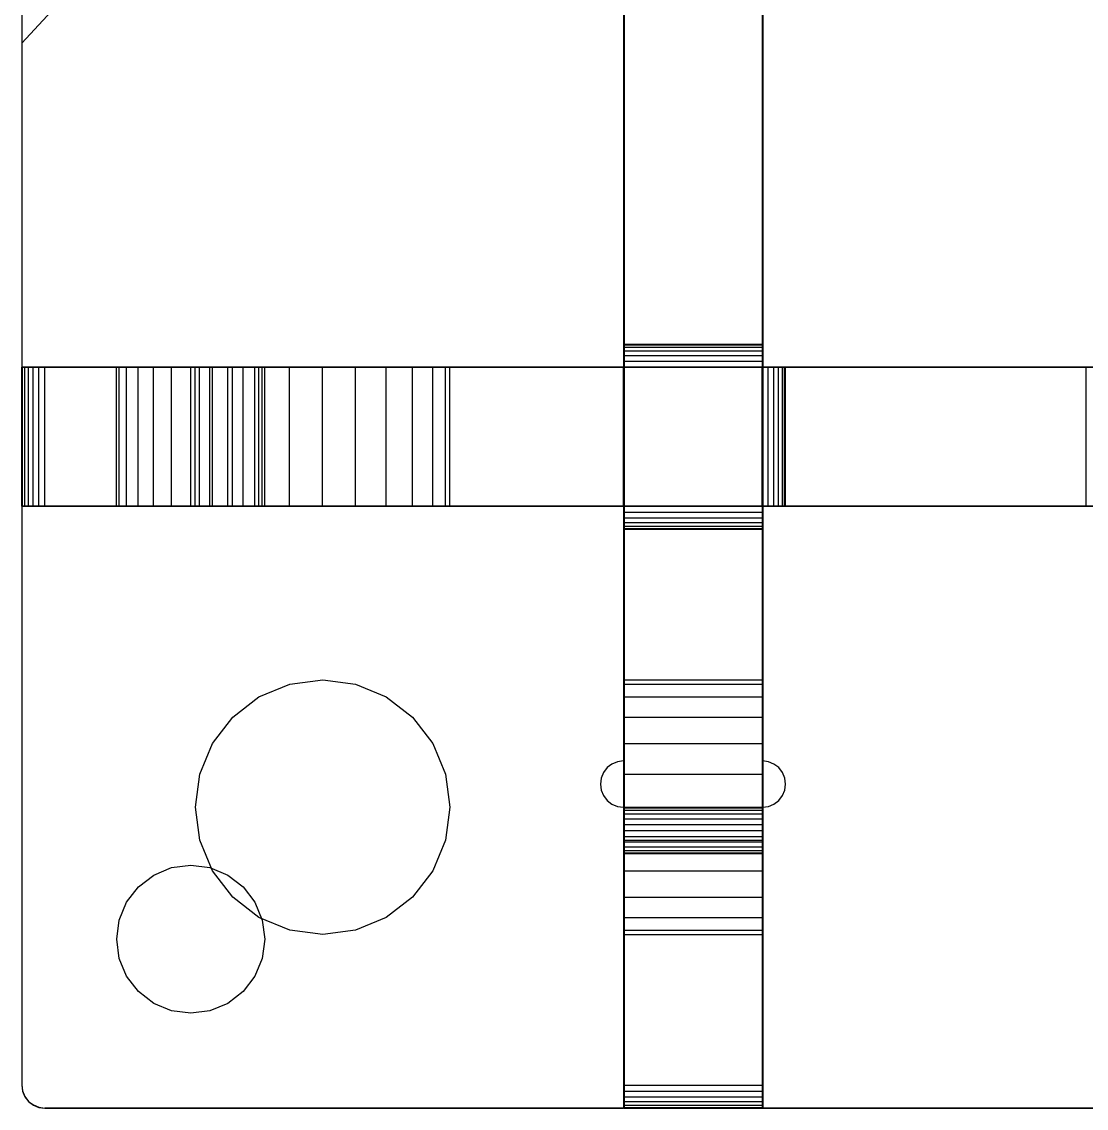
# Model space of a CAD drawing. Header units: metres. Extents: x 0 to 29.2, y 0 to 29.2.
# Drawn here: x 0 to 14.6, y 0 to 14.9 of the extents above; entities that cross this region are included whole.
import ezdxf

# ---------------------------------------------------------------- set-up
doc = ezdxf.new("R2010")
doc.units = ezdxf.units.M

msp = doc.modelspace()

# ---------------------------------------------------------------- linework, layer by layer
at = {"layer": 'Flat node sheet#1'}
for p, q in [((8.255, 29.21, 20.955), (8.255, 4.763, 20.955)), ((8.255, 29.21, 19.05), (8.255, 4.763, 19.05)), ((10.16, 29.21, 20.955), (10.16, 4.763, 20.955)), ((10.16, 29.21, 19.05), (10.16, 4.763, 19.05)), ((8.262, 28.893, -0.001), (8.262, 0.318, 0.001)), ((10.167, 28.893, -0.001), (10.167, 0.318, 0.001)), ((8.255, 24.448, 10.16), (8.255, 0, 10.16)), ((8.255, 24.448, 8.255), (8.255, 0, 8.255)), ((10.16, 0, 10.16), (10.16, 24.448, 10.16)), ((10.16, 0, 8.255), (10.16, 24.448, 8.255)), ((0, 14.605, 10.16), (4.128, 19.05, 10.16)), ((0, 14.605, 8.255), (4.128, 19.05, 8.255)), ((0, 19.05, 20.955), (0, 0.32, 20.955)), ((0, 19.05, 19.05), (0, 0.32, 19.05)), ((8.262, 19.05, 29.209), (8.262, 10.16, 29.209)), ((10.167, 19.05, 29.209), (10.167, 10.16, 29.209)), ((0, 14.605, 10.16), (0, 0.318, 10.16)), ((0, 14.605, 8.255), (0, 0.318, 8.255)), ((0, 14.605, 10.16), (0, 14.605, 8.255)), ((8.262, 10.467, 4.362), (8.262, 10.478, 4.444)), ((8.262, 10.478, 4.444), (8.262, 10.467, 4.526)), ((8.262, 10.478, 4.444), (10.167, 10.478, 4.444)), ((8.262, 10.435, 4.285), (8.262, 10.467, 4.362)), ((8.262, 10.467, 4.526), (8.262, 10.435, 4.603)), ((8.262, 10.467, 4.526), (10.167, 10.467, 4.526)), ((8.262, 10.467, 4.362), (10.167, 10.467, 4.362)), ((8.262, 10.435, 4.603), (8.262, 10.385, 4.668)), ((8.262, 10.385, 4.219), (8.262, 10.435, 4.285)), ((8.262, 10.435, 4.603), (10.167, 10.435, 4.603)), ((8.262, 10.435, 4.285), (10.167, 10.435, 4.285)), ((10.167, 10.478, 4.444), (10.167, 10.467, 4.526)), ((10.167, 10.467, 4.362), (10.167, 10.478, 4.444)), ((10.167, 10.467, 4.526), (10.167, 10.435, 4.603)), ((10.167, 10.435, 4.285), (10.167, 10.467, 4.362)), ((10.167, 10.435, 4.603), (10.167, 10.385, 4.668)), ((10.167, 10.385, 4.219), (10.167, 10.435, 4.285)), ((8.262, 10.319, 4.169), (8.262, 10.385, 4.219)), ((8.262, 10.385, 4.668), (8.262, 10.319, 4.719)), ((8.262, 10.385, 4.668), (10.167, 10.385, 4.668)), ((8.262, 10.385, 4.219), (10.167, 10.385, 4.219)), ((8.262, 10.319, 4.719), (8.262, 10.242, 4.75)), ((8.262, 10.242, 4.137), (8.262, 10.319, 4.169)), ((8.262, 10.319, 4.719), (10.167, 10.319, 4.719)), ((8.262, 10.319, 4.169), (10.167, 10.319, 4.169)), ((10.167, 10.385, 4.668), (10.167, 10.319, 4.719)), ((10.167, 10.319, 4.169), (10.167, 10.385, 4.219)), ((10.167, 10.319, 4.719), (10.167, 10.242, 4.75)), ((10.167, 10.242, 4.137), (10.167, 10.319, 4.169)), ((0.01, 10.16, 28.973), (-0.001, 10.16, 28.891)), ((-0.001, 10.16, 28.891), (-0.001, 10.16, 20.954)), ((24.446, 10.16, 20.954), (-0.001, 10.16, 20.954)), ((-0.001, 10.16, 19.049), (24.446, 10.16, 19.049)), ((-0.001, 10.16, 19.049), (-0.001, 10.16, 10.159)), ((-0.001, 10.16, 10.159), (24.446, 10.16, 10.159)), ((-0.001, 10.16, 8.254), (24.446, 10.16, 8.254)), ((-0.001, 10.16, 8.254), (0, 10.16, 0.316)), ((-0.001, 8.255, 28.891), (-0.001, 10.16, 28.891)), ((-0.001, 8.255, 20.954), (-0.001, 10.16, 20.954)), ((-0.001, 8.255, 19.049), (-0.001, 10.16, 19.049)), ((-0.001, 8.255, 10.159), (-0.001, 10.16, 10.159)), ((-0.001, 8.255, 8.254), (-0.001, 10.16, 8.254)), ((0, 10.16, 0.316), (0.011, 10.16, 0.234)), ((0, 8.255, 0.316), (0, 10.16, 0.316)), ((0.041, 10.16, 29.05), (0.01, 10.16, 28.973)), ((0.01, 8.255, 28.973), (0.01, 10.16, 28.973)), ((0.011, 10.16, 0.234), (0.042, 10.16, 0.158)), ((0.011, 8.255, 0.234), (0.011, 10.16, 0.234)), ((0.092, 10.16, 29.116), (0.041, 10.16, 29.05)), ((0.041, 8.255, 29.05), (0.041, 10.16, 29.05)), ((0.042, 10.16, 0.158), (0.093, 10.16, 0.092)), ((0.042, 8.255, 0.158), (0.042, 10.16, 0.158)), ((0.158, 10.16, 29.166), (0.092, 10.16, 29.116)), ((0.092, 8.255, 29.116), (0.092, 10.16, 29.116)), ((0.093, 10.16, 0.092), (0.158, 10.16, 0.041)), ((0.093, 8.255, 0.092), (0.093, 10.16, 0.092)), ((0.234, 10.16, 29.198), (0.158, 10.16, 29.166)), ((0.158, 10.16, 0.041), (0.235, 10.16, 0.01)), ((0.158, 8.255, 29.166), (0.158, 10.16, 29.166)), ((0.158, 8.255, 0.041), (0.158, 10.16, 0.041)), ((0.316, 10.16, 29.209), (0.234, 10.16, 29.198)), ((0.234, 8.255, 29.198), (0.234, 10.16, 29.198)), ((0.235, 10.16, 0.01), (0.317, 10.16, -0.001)), ((0.235, 8.255, 0.01), (0.235, 10.16, 0.01)), ((14.604, 10.16, 29.209), (0.316, 10.16, 29.209)), ((0.316, 8.255, 29.209), (0.316, 10.16, 29.209)), ((0.317, 10.16, -0.001), (4.126, 10.16, -0.001)), ((0.317, 8.255, -0.001), (0.317, 10.16, -0.001)), ((1.335, 10.16, 26.628), (1.301, 10.16, 26.891)), ((1.301, 10.16, 26.891), (1.335, 10.16, 27.154)), ((1.301, 8.255, 26.891), (1.301, 10.16, 26.891)), ((1.437, 10.16, 26.383), (1.335, 10.16, 26.628)), ((1.335, 10.16, 27.154), (1.437, 10.16, 27.399)), ((1.335, 8.255, 26.628), (1.335, 10.16, 26.628)), ((1.335, 8.255, 27.154), (1.335, 10.16, 27.154)), ((1.598, 10.16, 26.173), (1.437, 10.16, 26.383)), ((1.437, 10.16, 27.399), (1.598, 10.16, 27.609)), ((1.437, 8.255, 26.383), (1.437, 10.16, 26.383)), ((1.437, 8.255, 27.399), (1.437, 10.16, 27.399)), ((1.809, 10.16, 26.011), (1.598, 10.16, 26.173)), ((1.598, 10.16, 27.609), (1.809, 10.16, 27.771)), ((1.598, 8.255, 26.173), (1.598, 10.16, 26.173)), ((1.598, 8.255, 27.609), (1.598, 10.16, 27.609)), ((2.054, 10.16, 25.91), (1.809, 10.16, 26.011)), ((1.809, 10.16, 27.771), (2.054, 10.16, 27.872)), ((1.809, 8.255, 26.011), (1.809, 10.16, 26.011)), ((1.809, 8.255, 27.771), (1.809, 10.16, 27.771)), ((2.317, 10.16, 25.875), (2.054, 10.16, 25.91)), ((2.054, 10.16, 27.872), (2.317, 10.16, 27.907)), ((2.054, 8.255, 25.91), (2.054, 10.16, 25.91)), ((2.054, 8.255, 27.872), (2.054, 10.16, 27.872)), ((2.58, 10.16, 25.91), (2.317, 10.16, 25.875)), ((2.317, 10.16, 27.907), (2.58, 10.16, 27.872)), ((2.317, 8.255, 25.875), (2.317, 10.16, 25.875)), ((2.317, 8.255, 27.907), (2.317, 10.16, 27.907)), ((2.44, 10.16, 3.674), (2.38, 10.16, 4.126)), ((2.38, 10.16, 4.126), (2.44, 10.16, 4.578)), ((2.38, 8.255, 4.126), (2.38, 10.16, 4.126)), ((2.614, 10.16, 3.253), (2.44, 10.16, 3.674)), ((2.44, 10.16, 4.578), (2.614, 10.16, 4.999)), ((2.44, 8.255, 3.674), (2.44, 10.16, 3.674)), ((2.44, 8.255, 4.578), (2.44, 10.16, 4.578)), ((2.825, 10.16, 26.011), (2.58, 10.16, 25.91)), ((2.58, 10.16, 27.872), (2.825, 10.16, 27.771)), ((2.58, 8.255, 25.91), (2.58, 10.16, 25.91)), ((2.58, 8.255, 27.872), (2.58, 10.16, 27.872)), ((2.892, 10.16, 2.892), (2.614, 10.16, 3.253)), ((2.614, 10.16, 4.999), (2.892, 10.16, 5.361)), ((2.614, 8.255, 3.253), (2.614, 10.16, 3.253)), ((2.614, 8.255, 4.999), (2.614, 10.16, 4.999)), ((3.035, 10.16, 26.173), (2.825, 10.16, 26.011)), ((2.825, 10.16, 27.771), (3.035, 10.16, 27.609)), ((2.825, 8.255, 26.011), (2.825, 10.16, 26.011)), ((2.825, 8.255, 27.771), (2.825, 10.16, 27.771)), ((3.253, 10.16, 2.614), (2.892, 10.16, 2.892)), ((2.892, 10.16, 5.361), (3.253, 10.16, 5.639)), ((2.892, 8.255, 2.892), (2.892, 10.16, 2.892)), ((2.892, 8.255, 5.361), (2.892, 10.16, 5.361)), ((3.196, 10.16, 26.383), (3.035, 10.16, 26.173)), ((3.035, 10.16, 27.609), (3.196, 10.16, 27.399)), ((3.035, 8.255, 26.173), (3.035, 10.16, 26.173)), ((3.035, 8.255, 27.609), (3.035, 10.16, 27.609)), ((3.298, 10.16, 26.628), (3.196, 10.16, 26.383)), ((3.196, 10.16, 27.399), (3.298, 10.16, 27.154)), ((3.196, 8.255, 26.383), (3.196, 10.16, 26.383)), ((3.196, 8.255, 27.399), (3.196, 10.16, 27.399)), ((3.674, 10.16, 2.44), (3.253, 10.16, 2.614)), ((3.253, 10.16, 5.639), (3.674, 10.16, 5.813)), ((3.253, 8.255, 2.614), (3.253, 10.16, 2.614)), ((3.253, 8.255, 5.639), (3.253, 10.16, 5.639)), ((3.298, 10.16, 27.154), (3.333, 10.16, 26.891)), ((3.333, 10.16, 26.891), (3.298, 10.16, 26.628)), ((3.298, 8.255, 27.154), (3.298, 10.16, 27.154)), ((3.298, 8.255, 26.628), (3.298, 10.16, 26.628)), ((3.333, 8.255, 26.891), (3.333, 10.16, 26.891)), ((4.126, 10.16, 2.38), (3.674, 10.16, 2.44)), ((3.674, 10.16, 5.813), (4.126, 10.16, 5.873)), ((3.674, 8.255, 2.44), (3.674, 10.16, 2.44)), ((3.674, 8.255, 5.813), (3.674, 10.16, 5.813)), ((8.254, 10.16, 4.126), (4.126, 10.16, -0.001)), ((4.578, 10.16, 2.44), (4.126, 10.16, 2.38)), ((4.126, 10.16, 5.873), (4.578, 10.16, 5.813)), ((4.126, 8.255, -0.001), (4.126, 10.16, -0.001)), ((4.126, 8.255, 2.38), (4.126, 10.16, 2.38)), ((4.126, 8.255, 5.873), (4.126, 10.16, 5.873)), ((4.578, 10.16, 5.813), (4.999, 10.16, 5.639)), ((4.999, 10.16, 2.614), (4.578, 10.16, 2.44)), ((4.578, 8.255, 2.44), (4.578, 10.16, 2.44)), ((4.578, 8.255, 5.813), (4.578, 10.16, 5.813)), ((4.999, 10.16, 5.639), (5.361, 10.16, 5.361)), ((5.361, 10.16, 2.892), (4.999, 10.16, 2.614)), ((4.999, 8.255, 5.639), (4.999, 10.16, 5.639)), ((4.999, 8.255, 2.614), (4.999, 10.16, 2.614)), ((5.361, 10.16, 5.361), (5.639, 10.16, 4.999)), ((5.639, 10.16, 3.253), (5.361, 10.16, 2.892)), ((5.361, 8.255, 5.361), (5.361, 10.16, 5.361)), ((5.361, 8.255, 2.892), (5.361, 10.16, 2.892)), ((5.639, 10.16, 4.999), (5.813, 10.16, 4.578)), ((5.813, 10.16, 3.674), (5.639, 10.16, 3.253)), ((5.639, 8.255, 4.999), (5.639, 10.16, 4.999)), ((5.639, 8.255, 3.253), (5.639, 10.16, 3.253)), ((5.813, 10.16, 4.578), (5.873, 10.16, 4.126)), ((5.873, 10.16, 4.126), (5.813, 10.16, 3.674)), ((5.813, 8.255, 4.578), (5.813, 10.16, 4.578)), ((5.813, 8.255, 3.674), (5.813, 10.16, 3.674)), ((5.873, 8.255, 4.126), (5.873, 10.16, 4.126)), ((10.159, 10.16, 4.126), (8.254, 10.16, 4.126)), ((8.254, 8.255, 4.126), (8.254, 10.16, 4.126)), ((8.262, 10.16, 4.126), (8.262, 10.242, 4.137)), ((8.262, 10.242, 4.75), (8.262, 10.16, 4.761)), ((8.262, 10.242, 4.75), (10.167, 10.242, 4.75)), ((8.262, 10.242, 4.137), (10.167, 10.242, 4.137)), ((8.262, 8.255, 4.126), (8.262, 10.16, 4.126)), ((8.262, 10.16, 29.209), (8.262, 10.16, 4.761)), ((8.262, 10.16, 29.209), (10.167, 10.16, 29.209)), ((8.262, 10.16, 4.761), (10.167, 10.16, 4.761)), ((8.262, 10.16, 4.126), (10.167, 10.16, 4.126)), ((10.241, 10.16, 4.115), (10.159, 10.16, 4.126)), ((10.159, 10.16, 3.491), (10.241, 10.16, 3.502)), ((10.159, 10.16, -0.001), (10.159, 10.16, 3.491)), ((10.159, 10.16, -0.001), (28.889, 10.16, -0.001)), ((10.159, 8.255, 4.126), (10.159, 10.16, 4.126)), ((10.159, 8.255, 3.491), (10.159, 10.16, 3.491)), ((10.159, 8.255, -0.001), (10.159, 10.16, -0.001)), ((10.167, 10.242, 4.75), (10.167, 10.16, 4.761)), ((10.167, 10.16, 4.126), (10.167, 10.242, 4.137)), ((10.167, 10.16, 29.209), (10.167, 10.16, 4.761)), ((10.167, 8.255, 4.126), (10.167, 10.16, 4.126)), ((10.318, 10.16, 4.084), (10.241, 10.16, 4.115)), ((10.241, 10.16, 3.502), (10.318, 10.16, 3.534)), ((10.241, 8.255, 4.115), (10.241, 10.16, 4.115)), ((10.241, 8.255, 3.502), (10.241, 10.16, 3.502)), ((10.383, 10.16, 4.033), (10.318, 10.16, 4.084)), ((10.318, 10.16, 3.534), (10.383, 10.16, 3.584)), ((10.318, 8.255, 4.084), (10.318, 10.16, 4.084)), ((10.318, 8.255, 3.534), (10.318, 10.16, 3.534)), ((10.434, 10.16, 3.968), (10.383, 10.16, 4.033)), ((10.383, 10.16, 3.584), (10.434, 10.16, 3.65)), ((10.383, 8.255, 4.033), (10.383, 10.16, 4.033)), ((10.383, 8.255, 3.584), (10.383, 10.16, 3.584)), ((10.465, 10.16, 3.891), (10.434, 10.16, 3.968)), ((10.434, 10.16, 3.65), (10.465, 10.16, 3.727)), ((10.434, 8.255, 3.968), (10.434, 10.16, 3.968)), ((10.434, 8.255, 3.65), (10.434, 10.16, 3.65)), ((10.476, 10.16, 3.809), (10.465, 10.16, 3.891)), ((10.465, 10.16, 3.727), (10.476, 10.16, 3.809)), ((10.465, 8.255, 3.891), (10.465, 10.16, 3.891)), ((10.465, 8.255, 3.727), (10.465, 10.16, 3.727)), ((10.476, 8.255, 3.809), (10.476, 10.16, 3.809)), ((14.604, 10.16, 29.209), (19.049, 10.16, 25.081)), ((14.604, 8.255, 29.209), (14.604, 10.16, 29.209)), ((24.446, 8.255, 20.954), (-0.001, 8.255, 20.954)), ((-0.001, 8.255, 8.254), (24.446, 8.255, 8.254)), ((-0.001, 8.255, 19.049), (24.446, 8.255, 19.049)), ((-0.001, 8.255, 10.159), (24.446, 8.255, 10.159)), ((-0.001, 8.255, 19.049), (-0.001, 8.255, 10.159)), ((-0.001, 8.255, 8.254), (0, 8.255, 0.316)), ((0.01, 8.255, 28.973), (-0.001, 8.255, 28.891)), ((-0.001, 8.255, 28.891), (-0.001, 8.255, 20.954)), ((0, 8.255, 0.316), (0.011, 8.255, 0.234)), ((0.041, 8.255, 29.05), (0.01, 8.255, 28.973)), ((0.011, 8.255, 0.234), (0.042, 8.255, 0.158)), ((0.092, 8.255, 29.116), (0.041, 8.255, 29.05)), ((0.042, 8.255, 0.158), (0.093, 8.255, 0.092)), ((0.158, 8.255, 29.166), (0.092, 8.255, 29.116)), ((0.093, 8.255, 0.092), (0.158, 8.255, 0.041)), ((0.234, 8.255, 29.198), (0.158, 8.255, 29.166)), ((0.158, 8.255, 0.041), (0.235, 8.255, 0.01)), ((0.316, 8.255, 29.209), (0.234, 8.255, 29.198)), ((0.235, 8.255, 0.01), (0.317, 8.255, -0.001)), ((14.604, 8.255, 29.209), (0.316, 8.255, 29.209)), ((0.317, 8.255, -0.001), (4.126, 8.255, -0.001)), ((1.335, 8.255, 26.628), (1.301, 8.255, 26.891)), ((1.301, 8.255, 26.891), (1.335, 8.255, 27.154)), ((1.437, 8.255, 26.383), (1.335, 8.255, 26.628)), ((1.335, 8.255, 27.154), (1.437, 8.255, 27.399)), ((1.598, 8.255, 26.173), (1.437, 8.255, 26.383)), ((1.437, 8.255, 27.399), (1.598, 8.255, 27.609)), ((1.809, 8.255, 26.011), (1.598, 8.255, 26.173)), ((1.598, 8.255, 27.609), (1.809, 8.255, 27.771)), ((2.054, 8.255, 25.91), (1.809, 8.255, 26.011)), ((1.809, 8.255, 27.771), (2.054, 8.255, 27.872)), ((2.317, 8.255, 25.875), (2.054, 8.255, 25.91)), ((2.054, 8.255, 27.872), (2.317, 8.255, 27.907)), ((2.58, 8.255, 25.91), (2.317, 8.255, 25.875)), ((2.317, 8.255, 27.907), (2.58, 8.255, 27.872)), ((2.38, 8.255, 4.126), (2.44, 8.255, 4.578)), ((2.44, 8.255, 3.674), (2.38, 8.255, 4.126)), ((2.44, 8.255, 4.578), (2.614, 8.255, 4.999)), ((2.614, 8.255, 3.253), (2.44, 8.255, 3.674)), ((2.825, 8.255, 26.011), (2.58, 8.255, 25.91)), ((2.58, 8.255, 27.872), (2.825, 8.255, 27.771)), ((2.614, 8.255, 4.999), (2.892, 8.255, 5.361)), ((2.892, 8.255, 2.892), (2.614, 8.255, 3.253)), ((3.035, 8.255, 26.173), (2.825, 8.255, 26.011)), ((2.825, 8.255, 27.771), (3.035, 8.255, 27.609)), ((2.892, 8.255, 5.361), (3.253, 8.255, 5.639)), ((3.253, 8.255, 2.614), (2.892, 8.255, 2.892)), ((3.196, 8.255, 26.383), (3.035, 8.255, 26.173)), ((3.035, 8.255, 27.609), (3.196, 8.255, 27.399)), ((3.298, 8.255, 26.628), (3.196, 8.255, 26.383)), ((3.196, 8.255, 27.399), (3.298, 8.255, 27.154)), ((3.253, 8.255, 5.639), (3.674, 8.255, 5.813)), ((3.674, 8.255, 2.44), (3.253, 8.255, 2.614)), ((3.298, 8.255, 27.154), (3.333, 8.255, 26.891)), ((3.333, 8.255, 26.891), (3.298, 8.255, 26.628)), ((3.674, 8.255, 5.813), (4.126, 8.255, 5.873)), ((4.126, 8.255, 2.38), (3.674, 8.255, 2.44)), ((4.126, 8.255, 5.873), (4.578, 8.255, 5.813)), ((4.578, 8.255, 2.44), (4.126, 8.255, 2.38)), ((8.254, 8.255, 4.126), (4.126, 8.255, -0.001)), ((4.999, 8.255, 2.614), (4.578, 8.255, 2.44)), ((4.578, 8.255, 5.813), (4.999, 8.255, 5.639)), ((4.999, 8.255, 5.639), (5.361, 8.255, 5.361)), ((5.361, 8.255, 2.892), (4.999, 8.255, 2.614)), ((5.639, 8.255, 3.253), (5.361, 8.255, 2.892)), ((5.361, 8.255, 5.361), (5.639, 8.255, 4.999)), ((5.813, 8.255, 3.674), (5.639, 8.255, 3.253)), ((5.639, 8.255, 4.999), (5.813, 8.255, 4.578)), ((5.873, 8.255, 4.126), (5.813, 8.255, 3.674)), ((5.813, 8.255, 4.578), (5.873, 8.255, 4.126)), ((10.159, 8.255, 4.126), (8.254, 8.255, 4.126)), ((8.262, 8.255, 4.761), (8.262, 8.173, 4.75)), ((8.262, 8.173, 4.137), (8.262, 8.255, 4.126)), ((8.262, 8.255, 29.209), (8.262, 8.255, 4.761)), ((8.262, 8.255, 29.209), (8.262, 0.318, 29.208)), ((8.262, 8.255, 4.126), (10.167, 8.255, 4.126)), ((8.262, 8.255, 4.761), (10.167, 8.255, 4.761)), ((8.262, 8.255, 29.209), (10.167, 8.255, 29.209)), ((10.159, 8.255, 3.491), (10.241, 8.255, 3.502)), ((10.241, 8.255, 4.115), (10.159, 8.255, 4.126)), ((10.159, 8.255, -0.001), (10.159, 8.255, 3.491)), ((10.159, 8.255, -0.001), (28.889, 8.255, -0.001)), ((10.167, 8.173, 4.137), (10.167, 8.255, 4.126)), ((10.167, 8.255, 4.761), (10.167, 8.173, 4.75)), ((10.167, 8.255, 29.209), (10.167, 8.255, 4.761)), ((10.167, 8.255, 29.209), (10.167, 0.318, 29.208)), ((10.241, 8.255, 3.502), (10.318, 8.255, 3.534)), ((10.318, 8.255, 4.084), (10.241, 8.255, 4.115)), ((10.318, 8.255, 3.534), (10.383, 8.255, 3.584)), ((10.383, 8.255, 4.033), (10.318, 8.255, 4.084)), ((10.434, 8.255, 3.968), (10.383, 8.255, 4.033)), ((10.383, 8.255, 3.584), (10.434, 8.255, 3.65)), ((10.434, 8.255, 3.65), (10.465, 8.255, 3.727)), ((10.465, 8.255, 3.891), (10.434, 8.255, 3.968)), ((10.465, 8.255, 3.727), (10.476, 8.255, 3.809)), ((10.476, 8.255, 3.809), (10.465, 8.255, 3.891)), ((14.604, 8.255, 29.209), (19.049, 8.255, 25.081)), ((8.262, 8.173, 4.75), (8.262, 8.096, 4.719)), ((8.262, 8.096, 4.169), (8.262, 8.173, 4.137)), ((8.262, 8.173, 4.137), (10.167, 8.173, 4.137)), ((8.262, 8.173, 4.75), (10.167, 8.173, 4.75)), ((8.262, 8.096, 4.719), (8.262, 8.03, 4.668)), ((8.262, 8.03, 4.219), (8.262, 8.096, 4.169)), ((8.262, 8.096, 4.169), (10.167, 8.096, 4.169)), ((8.262, 8.096, 4.719), (10.167, 8.096, 4.719)), ((10.167, 8.096, 4.169), (10.167, 8.173, 4.137)), ((10.167, 8.173, 4.75), (10.167, 8.096, 4.719)), ((10.167, 8.03, 4.219), (10.167, 8.096, 4.169)), ((10.167, 8.096, 4.719), (10.167, 8.03, 4.668)), ((8.262, 8.03, 4.668), (8.262, 7.98, 4.603)), ((8.262, 7.98, 4.285), (8.262, 8.03, 4.219)), ((8.262, 8.03, 4.219), (10.167, 8.03, 4.219)), ((8.262, 8.03, 4.668), (10.167, 8.03, 4.668)), ((8.262, 7.98, 4.603), (8.262, 7.948, 4.526)), ((8.262, 7.948, 4.362), (8.262, 7.98, 4.285)), ((8.262, 7.98, 4.285), (10.167, 7.98, 4.285)), ((8.262, 7.98, 4.603), (10.167, 7.98, 4.603)), ((8.262, 7.948, 4.526), (8.262, 7.938, 4.444)), ((8.262, 7.938, 4.444), (8.262, 7.948, 4.362)), ((8.262, 7.948, 4.362), (10.167, 7.948, 4.362)), ((8.262, 7.948, 4.526), (10.167, 7.948, 4.526)), ((8.262, 7.938, 4.444), (10.167, 7.938, 4.444)), ((10.167, 7.98, 4.285), (10.167, 8.03, 4.219)), ((10.167, 8.03, 4.668), (10.167, 7.98, 4.603)), ((10.167, 7.948, 4.362), (10.167, 7.98, 4.285)), ((10.167, 7.98, 4.603), (10.167, 7.948, 4.526)), ((10.167, 7.938, 4.444), (10.167, 7.948, 4.362)), ((10.167, 7.948, 4.526), (10.167, 7.938, 4.444)), ((3.254, 5.64, 20.955), (3.676, 5.814, 20.955)), ((3.254, 5.64, 19.05), (3.676, 5.814, 19.05)), ((3.676, 5.814, 20.955), (4.128, 5.874, 20.955)), ((3.676, 5.814, 19.05), (4.128, 5.874, 19.05)), ((3.676, 5.814, 20.955), (3.676, 5.814, 19.05)), ((4.128, 5.874, 20.955), (4.579, 5.814, 20.955)), ((4.128, 5.874, 19.05), (4.579, 5.814, 19.05)), ((4.128, 5.874, 20.955), (4.128, 5.874, 19.05)), ((4.579, 5.814, 20.955), (5.001, 5.64, 20.955)), ((4.579, 5.814, 19.05), (5.001, 5.64, 19.05)), ((4.579, 5.814, 20.955), (4.579, 5.814, 19.05)), ((8.262, 5.874, 25.081), (8.262, 5.814, 24.629)), ((8.262, 5.874, 4.126), (8.262, 5.814, 3.674)), ((8.262, 5.814, 25.533), (8.262, 5.874, 25.081)), ((8.262, 5.814, 4.578), (8.262, 5.874, 4.126)), ((8.262, 5.874, 25.081), (10.167, 5.874, 25.081)), ((8.262, 5.874, 4.126), (10.167, 5.874, 4.126)), ((8.262, 5.64, 25.954), (8.262, 5.814, 25.533)), ((8.262, 5.814, 24.629), (8.262, 5.64, 24.208)), ((8.262, 5.64, 4.999), (8.262, 5.814, 4.578)), ((8.262, 5.814, 3.674), (8.262, 5.64, 3.253)), ((8.262, 5.814, 25.533), (10.167, 5.814, 25.533)), ((8.262, 5.814, 24.629), (10.167, 5.814, 24.629)), ((8.262, 5.814, 4.578), (10.167, 5.814, 4.578)), ((8.262, 5.814, 3.674), (10.167, 5.814, 3.674)), ((10.167, 5.814, 25.533), (10.167, 5.874, 25.081)), ((10.167, 5.874, 25.081), (10.167, 5.814, 24.629)), ((10.167, 5.814, 4.578), (10.167, 5.874, 4.126)), ((10.167, 5.874, 4.126), (10.167, 5.814, 3.674)), ((10.167, 5.64, 25.954), (10.167, 5.814, 25.533)), ((10.167, 5.814, 24.629), (10.167, 5.64, 24.208)), ((10.167, 5.64, 4.999), (10.167, 5.814, 4.578)), ((10.167, 5.814, 3.674), (10.167, 5.64, 3.253)), ((2.893, 5.362, 20.955), (3.254, 5.64, 20.955)), ((2.893, 5.362, 19.05), (3.254, 5.64, 19.05)), ((3.254, 5.64, 20.955), (3.254, 5.64, 19.05)), ((5.001, 5.64, 20.955), (5.362, 5.362, 20.955)), ((5.001, 5.64, 19.05), (5.362, 5.362, 19.05)), ((5.001, 5.64, 20.955), (5.001, 5.64, 19.05)), ((8.262, 5.362, 26.316), (8.262, 5.64, 25.954)), ((8.262, 5.64, 3.253), (8.262, 5.362, 2.892)), ((8.262, 5.64, 24.208), (8.262, 5.362, 23.847)), ((8.262, 5.362, 5.361), (8.262, 5.64, 4.999)), ((8.262, 5.64, 25.954), (10.167, 5.64, 25.954)), ((8.262, 5.64, 24.208), (10.167, 5.64, 24.208)), ((8.262, 5.64, 4.999), (10.167, 5.64, 4.999)), ((8.262, 5.64, 3.253), (10.167, 5.64, 3.253)), ((10.167, 5.362, 26.316), (10.167, 5.64, 25.954)), ((10.167, 5.64, 24.208), (10.167, 5.362, 23.847)), ((10.167, 5.362, 5.361), (10.167, 5.64, 4.999)), ((10.167, 5.64, 3.253), (10.167, 5.362, 2.892)), ((2.615, 5.001, 20.955), (2.893, 5.362, 20.955)), ((2.615, 5.001, 19.05), (2.893, 5.362, 19.05)), ((2.893, 5.362, 20.955), (2.893, 5.362, 19.05)), ((5.362, 5.362, 20.955), (5.64, 5.001, 20.955)), ((5.362, 5.362, 19.05), (5.64, 5.001, 19.05)), ((5.362, 5.362, 20.955), (5.362, 5.362, 19.05)), ((8.262, 5.001, 26.594), (8.262, 5.362, 26.316)), ((8.262, 5.362, 2.892), (8.262, 5.001, 2.614)), ((8.262, 5.362, 23.847), (8.262, 5.001, 23.569)), ((8.262, 5.001, 5.639), (8.262, 5.362, 5.361)), ((8.262, 5.362, 26.316), (10.167, 5.362, 26.316)), ((8.262, 5.362, 23.847), (10.167, 5.362, 23.847)), ((8.262, 5.362, 5.361), (10.167, 5.362, 5.361)), ((8.262, 5.362, 2.892), (10.167, 5.362, 2.892)), ((10.167, 5.001, 26.594), (10.167, 5.362, 26.316)), ((10.167, 5.362, 23.847), (10.167, 5.001, 23.569)), ((10.167, 5.001, 5.639), (10.167, 5.362, 5.361)), ((10.167, 5.362, 2.892), (10.167, 5.001, 2.614)), ((2.441, 4.579, 20.955), (2.615, 5.001, 20.955)), ((2.441, 4.579, 19.05), (2.615, 5.001, 19.05)), ((2.615, 5.001, 20.955), (2.615, 5.001, 19.05)), ((5.64, 5.001, 20.955), (5.814, 4.579, 20.955)), ((5.64, 5.001, 19.05), (5.814, 4.579, 19.05)), ((5.64, 5.001, 20.955), (5.64, 5.001, 19.05)), ((8.262, 5.001, 23.569), (8.262, 4.579, 23.395)), ((8.262, 5.001, 2.614), (8.262, 4.579, 2.44)), ((8.262, 4.579, 26.768), (8.262, 5.001, 26.594)), ((8.262, 4.579, 5.813), (8.262, 5.001, 5.639)), ((8.262, 5.001, 26.594), (10.167, 5.001, 26.594)), ((8.262, 5.001, 23.569), (10.167, 5.001, 23.569)), ((8.262, 5.001, 5.639), (10.167, 5.001, 5.639)), ((8.262, 5.001, 2.614), (10.167, 5.001, 2.614)), ((10.167, 4.579, 26.768), (10.167, 5.001, 26.594)), ((10.167, 5.001, 23.569), (10.167, 4.579, 23.395)), ((10.167, 4.579, 5.813), (10.167, 5.001, 5.639)), ((10.167, 5.001, 2.614), (10.167, 4.579, 2.44)), ((8.03, 4.67, 20.955), (7.98, 4.604, 20.955)), ((8.03, 4.67, 19.05), (7.98, 4.604, 19.05)), ((8.096, 4.72, 20.955), (8.03, 4.67, 20.955)), ((8.096, 4.72, 19.05), (8.03, 4.67, 19.05)), ((8.03, 4.67, 20.955), (8.03, 4.67, 19.05)), ((8.173, 4.752, 20.955), (8.096, 4.72, 20.955)), ((8.173, 4.752, 19.05), (8.096, 4.72, 19.05)), ((8.096, 4.72, 20.955), (8.096, 4.72, 19.05)), ((8.255, 4.763, 20.955), (8.173, 4.752, 20.955)), ((8.255, 4.763, 19.05), (8.173, 4.752, 19.05)), ((8.173, 4.752, 20.955), (8.173, 4.752, 19.05)), ((8.255, 4.763, 20.955), (8.255, 4.763, 19.05)), ((10.242, 4.752, 20.955), (10.16, 4.763, 20.955)), ((10.242, 4.752, 19.05), (10.16, 4.763, 19.05)), ((10.16, 4.763, 20.955), (10.16, 4.763, 19.05)), ((10.319, 4.72, 20.955), (10.242, 4.752, 20.955)), ((10.319, 4.72, 19.05), (10.242, 4.752, 19.05)), ((10.242, 4.752, 20.955), (10.242, 4.752, 19.05)), ((10.385, 4.67, 20.955), (10.319, 4.72, 20.955)), ((10.385, 4.67, 19.05), (10.319, 4.72, 19.05)), ((10.319, 4.72, 20.955), (10.319, 4.72, 19.05)), ((10.435, 4.604, 20.955), (10.385, 4.67, 20.955)), ((10.435, 4.604, 19.05), (10.385, 4.67, 19.05)), ((10.385, 4.67, 20.955), (10.385, 4.67, 19.05)), ((2.381, 4.128, 20.955), (2.441, 4.579, 20.955)), ((2.381, 4.128, 19.05), (2.441, 4.579, 19.05)), ((2.441, 4.579, 20.955), (2.441, 4.579, 19.05)), ((5.814, 4.579, 20.955), (5.874, 4.128, 20.955)), ((5.814, 4.579, 19.05), (5.874, 4.128, 19.05)), ((5.814, 4.579, 20.955), (5.814, 4.579, 19.05)), ((7.948, 4.527, 20.955), (7.938, 4.445, 20.955)), ((7.948, 4.527, 19.05), (7.938, 4.445, 19.05)), ((7.98, 4.604, 20.955), (7.948, 4.527, 20.955)), ((7.98, 4.604, 19.05), (7.948, 4.527, 19.05)), ((7.948, 4.527, 20.955), (7.948, 4.527, 19.05)), ((7.98, 4.604, 20.955), (7.98, 4.604, 19.05)), ((8.262, 4.128, 26.828), (8.262, 4.579, 26.768)), ((8.262, 4.579, 2.44), (8.262, 4.128, 2.38)), ((8.262, 4.579, 23.395), (8.262, 4.128, 23.335)), ((8.262, 4.128, 5.873), (8.262, 4.579, 5.813)), ((8.262, 4.579, 26.768), (10.167, 4.579, 26.768)), ((8.262, 4.579, 23.395), (10.167, 4.579, 23.395)), ((8.262, 4.579, 5.813), (10.167, 4.579, 5.813)), ((8.262, 4.579, 2.44), (10.167, 4.579, 2.44)), ((10.167, 4.128, 26.828), (10.167, 4.579, 26.768)), ((10.167, 4.579, 23.395), (10.167, 4.128, 23.335)), ((10.167, 4.128, 5.873), (10.167, 4.579, 5.813)), ((10.167, 4.579, 2.44), (10.167, 4.128, 2.38)), ((10.467, 4.527, 20.955), (10.435, 4.604, 20.955)), ((10.467, 4.527, 19.05), (10.435, 4.604, 19.05)), ((10.435, 4.604, 20.955), (10.435, 4.604, 19.05)), ((10.478, 4.445, 20.955), (10.467, 4.527, 20.955)), ((10.478, 4.445, 19.05), (10.467, 4.527, 19.05)), ((10.467, 4.527, 20.955), (10.467, 4.527, 19.05)), ((7.938, 4.445, 20.955), (7.948, 4.363, 20.955)), ((7.938, 4.445, 19.05), (7.948, 4.363, 19.05)), ((7.938, 4.445, 20.955), (7.938, 4.445, 19.05)), ((7.948, 4.363, 20.955), (7.98, 4.286, 20.955)), ((7.948, 4.363, 19.05), (7.98, 4.286, 19.05)), ((7.948, 4.363, 20.955), (7.948, 4.363, 19.05)), ((10.435, 4.286, 20.955), (10.467, 4.363, 20.955)), ((10.435, 4.286, 19.05), (10.467, 4.363, 19.05)), ((10.467, 4.363, 20.955), (10.478, 4.445, 20.955)), ((10.467, 4.363, 19.05), (10.478, 4.445, 19.05)), ((10.467, 4.363, 20.955), (10.467, 4.363, 19.05)), ((10.478, 4.445, 20.955), (10.478, 4.445, 19.05)), ((7.98, 4.286, 20.955), (8.03, 4.22, 20.955)), ((7.98, 4.286, 19.05), (8.03, 4.22, 19.05)), ((7.98, 4.286, 20.955), (7.98, 4.286, 19.05)), ((8.03, 4.22, 20.955), (8.096, 4.17, 20.955)), ((8.03, 4.22, 19.05), (8.096, 4.17, 19.05)), ((8.03, 4.22, 20.955), (8.03, 4.22, 19.05)), ((10.319, 4.17, 20.955), (10.385, 4.22, 20.955)), ((10.319, 4.17, 19.05), (10.385, 4.22, 19.05)), ((10.385, 4.22, 20.955), (10.435, 4.286, 20.955)), ((10.385, 4.22, 19.05), (10.435, 4.286, 19.05)), ((10.385, 4.22, 20.955), (10.385, 4.22, 19.05)), ((10.435, 4.286, 20.955), (10.435, 4.286, 19.05)), ((2.441, 3.676, 20.955), (2.381, 4.128, 20.955)), ((2.441, 3.676, 19.05), (2.381, 4.128, 19.05)), ((2.381, 4.128, 20.955), (2.381, 4.128, 19.05)), ((5.874, 4.128, 20.955), (5.814, 3.676, 20.955)), ((5.874, 4.128, 19.05), (5.814, 3.676, 19.05)), ((5.874, 4.128, 20.955), (5.874, 4.128, 19.05)), ((8.096, 4.17, 20.955), (8.173, 4.138, 20.955)), ((8.096, 4.17, 19.05), (8.173, 4.138, 19.05)), ((8.096, 4.17, 20.955), (8.096, 4.17, 19.05)), ((8.173, 4.138, 20.955), (8.255, 4.128, 20.955)), ((8.173, 4.138, 19.05), (8.255, 4.128, 19.05)), ((8.173, 4.138, 20.955), (8.173, 4.138, 19.05)), ((8.255, 4.128, 20.955), (10.16, 4.128, 20.955)), ((8.255, 4.128, 19.05), (10.16, 4.128, 19.05)), ((8.255, 4.128, 20.955), (8.255, 4.128, 19.05)), ((8.262, 4.128, 2.38), (8.262, 3.676, 2.44)), ((8.262, 4.128, 23.335), (8.262, 3.676, 23.395)), ((8.262, 3.676, 26.768), (8.262, 4.128, 26.828)), ((8.262, 4.128, 19.049), (8.262, 4.128, 20.954)), ((8.262, 4.117, 18.967), (8.262, 4.128, 19.049)), ((8.262, 4.128, 20.954), (8.262, 0, 25.081)), ((8.262, 3.676, 5.813), (8.262, 4.128, 5.873)), ((8.262, 4.128, 20.954), (10.167, 4.128, 20.954)), ((8.262, 4.128, 19.049), (10.167, 4.128, 19.049)), ((8.262, 4.128, 26.828), (10.167, 4.128, 26.828)), ((8.262, 4.128, 23.335), (10.167, 4.128, 23.335)), ((8.262, 4.128, 5.873), (10.167, 4.128, 5.873)), ((8.262, 4.128, 2.38), (10.167, 4.128, 2.38)), ((8.262, 4.085, 18.89), (8.262, 4.117, 18.967)), ((8.262, 4.117, 18.967), (10.167, 4.117, 18.967)), ((8.262, 4.035, 18.824), (8.262, 4.085, 18.89)), ((8.262, 4.085, 18.89), (10.167, 4.085, 18.89)), ((8.262, 3.969, 18.774), (8.262, 4.035, 18.824)), ((8.262, 4.035, 18.824), (10.167, 4.035, 18.824)), ((10.16, 4.128, 20.955), (10.242, 4.138, 20.955)), ((10.16, 4.128, 19.05), (10.242, 4.138, 19.05)), ((10.16, 4.128, 20.955), (10.16, 4.128, 19.05)), ((10.167, 4.128, 20.954), (10.167, 0, 25.081)), ((10.167, 4.128, 19.049), (10.167, 4.128, 20.954)), ((10.167, 4.117, 18.967), (10.167, 4.128, 19.049)), ((10.167, 3.676, 26.768), (10.167, 4.128, 26.828)), ((10.167, 4.128, 23.335), (10.167, 3.676, 23.395)), ((10.167, 3.676, 5.813), (10.167, 4.128, 5.873)), ((10.167, 4.128, 2.38), (10.167, 3.676, 2.44)), ((10.167, 4.085, 18.89), (10.167, 4.117, 18.967)), ((10.167, 4.035, 18.824), (10.167, 4.085, 18.89)), ((10.167, 3.969, 18.774), (10.167, 4.035, 18.824)), ((10.242, 4.138, 20.955), (10.319, 4.17, 20.955)), ((10.242, 4.138, 19.05), (10.319, 4.17, 19.05)), ((10.242, 4.138, 20.955), (10.242, 4.138, 19.05)), ((10.319, 4.17, 20.955), (10.319, 4.17, 19.05)), ((8.262, 3.892, 18.742), (8.262, 3.969, 18.774)), ((8.262, 3.969, 18.774), (10.167, 3.969, 18.774)), ((8.262, 3.81, 18.731), (8.262, 3.892, 18.742)), ((8.262, 3.892, 18.742), (10.167, 3.892, 18.742)), ((10.167, 3.892, 18.742), (10.167, 3.969, 18.774)), ((10.167, 3.81, 18.731), (10.167, 3.892, 18.742)), ((8.262, 3.728, 18.742), (8.262, 3.81, 18.731)), ((8.262, 3.81, 18.731), (10.167, 3.81, 18.731)), ((8.262, 3.651, 18.774), (8.262, 3.728, 18.742)), ((8.262, 3.728, 18.742), (10.167, 3.728, 18.742)), ((10.167, 3.728, 18.742), (10.167, 3.81, 18.731)), ((10.167, 3.651, 18.774), (10.167, 3.728, 18.742)), ((2.615, 3.254, 20.955), (2.441, 3.676, 20.955)), ((2.615, 3.254, 19.05), (2.441, 3.676, 19.05)), ((2.441, 3.676, 20.955), (2.441, 3.676, 19.05)), ((5.814, 3.676, 20.955), (5.64, 3.254, 20.955)), ((5.814, 3.676, 19.05), (5.64, 3.254, 19.05)), ((5.814, 3.676, 20.955), (5.814, 3.676, 19.05)), ((8.262, 3.676, 23.395), (8.262, 3.254, 23.569)), ((8.262, 3.254, 5.639), (8.262, 3.676, 5.813)), ((8.262, 3.254, 26.594), (8.262, 3.676, 26.768)), ((8.262, 3.676, 2.44), (8.262, 3.254, 2.614)), ((8.262, 3.676, 26.768), (10.167, 3.676, 26.768)), ((8.262, 3.676, 23.395), (10.167, 3.676, 23.395)), ((8.262, 3.676, 5.813), (10.167, 3.676, 5.813)), ((8.262, 3.676, 2.44), (10.167, 3.676, 2.44)), ((8.262, 3.585, 18.824), (8.262, 3.651, 18.774)), ((8.262, 3.651, 18.774), (10.167, 3.651, 18.774)), ((8.262, 3.535, 18.89), (8.262, 3.585, 18.824)), ((8.262, 3.585, 18.824), (10.167, 3.585, 18.824)), ((10.167, 3.254, 26.594), (10.167, 3.676, 26.768)), ((10.167, 3.676, 23.395), (10.167, 3.254, 23.569)), ((10.167, 3.254, 5.639), (10.167, 3.676, 5.813)), ((10.167, 3.676, 2.44), (10.167, 3.254, 2.614)), ((10.167, 3.585, 18.824), (10.167, 3.651, 18.774)), ((10.167, 3.535, 18.89), (10.167, 3.585, 18.824)), ((8.262, 3.503, 18.967), (8.262, 3.535, 18.89)), ((8.262, 3.535, 18.89), (10.167, 3.535, 18.89)), ((8.262, 3.493, 19.049), (8.262, 3.503, 18.967)), ((8.262, 3.503, 18.967), (10.167, 3.503, 18.967)), ((8.262, 0, 19.049), (8.262, 3.493, 19.049)), ((8.262, 3.493, 19.049), (10.167, 3.493, 19.049)), ((10.167, 3.503, 18.967), (10.167, 3.535, 18.89)), ((10.167, 3.493, 19.049), (10.167, 3.503, 18.967)), ((10.167, 0, 19.049), (10.167, 3.493, 19.049)), ((1.81, 3.198, 10.16), (2.055, 3.299, 10.16)), ((1.81, 3.198, 8.255), (2.055, 3.299, 8.255)), ((2.055, 3.299, 10.16), (2.318, 3.334, 10.16)), ((2.055, 3.299, 8.255), (2.318, 3.334, 8.255)), ((2.055, 3.299, 10.16), (2.055, 3.299, 8.255)), ((2.318, 3.334, 10.16), (2.581, 3.299, 10.16)), ((2.318, 3.334, 8.255), (2.581, 3.299, 8.255)), ((2.318, 3.334, 10.16), (2.318, 3.334, 8.255)), ((2.581, 3.299, 10.16), (2.826, 3.198, 10.16)), ((2.581, 3.299, 8.255), (2.826, 3.198, 8.255)), ((2.581, 3.299, 10.16), (2.581, 3.299, 8.255)), ((1.599, 3.036, 10.16), (1.81, 3.198, 10.16)), ((1.599, 3.036, 8.255), (1.81, 3.198, 8.255)), ((1.81, 3.198, 10.16), (1.81, 3.198, 8.255)), ((2.893, 2.893, 20.955), (2.615, 3.254, 20.955)), ((2.893, 2.893, 19.05), (2.615, 3.254, 19.05)), ((2.615, 3.254, 20.955), (2.615, 3.254, 19.05)), ((2.826, 3.198, 10.16), (3.036, 3.036, 10.16)), ((2.826, 3.198, 8.255), (3.036, 3.036, 8.255)), ((2.826, 3.198, 10.16), (2.826, 3.198, 8.255)), ((5.64, 3.254, 20.955), (5.362, 2.893, 20.955)), ((5.64, 3.254, 19.05), (5.362, 2.893, 19.05)), ((5.64, 3.254, 20.955), (5.64, 3.254, 19.05)), ((8.262, 2.893, 5.361), (8.262, 3.254, 5.639)), ((8.262, 3.254, 2.614), (8.262, 2.893, 2.892)), ((8.262, 2.893, 26.316), (8.262, 3.254, 26.594)), ((8.262, 3.254, 23.569), (8.262, 2.893, 23.847)), ((8.262, 3.254, 26.594), (10.167, 3.254, 26.594)), ((8.262, 3.254, 23.569), (10.167, 3.254, 23.569)), ((8.262, 3.254, 5.639), (10.167, 3.254, 5.639)), ((8.262, 3.254, 2.614), (10.167, 3.254, 2.614)), ((10.167, 2.893, 26.316), (10.167, 3.254, 26.594)), ((10.167, 3.254, 23.569), (10.167, 2.893, 23.847)), ((10.167, 2.893, 5.361), (10.167, 3.254, 5.639)), ((10.167, 3.254, 2.614), (10.167, 2.893, 2.892)), ((1.438, 2.826, 10.16), (1.599, 3.036, 10.16)), ((1.438, 2.826, 8.255), (1.599, 3.036, 8.255)), ((1.599, 3.036, 10.16), (1.599, 3.036, 8.255)), ((3.036, 3.036, 10.16), (3.198, 2.826, 10.16)), ((3.036, 3.036, 8.255), (3.198, 2.826, 8.255)), ((3.036, 3.036, 10.16), (3.036, 3.036, 8.255)), ((3.254, 2.615, 20.955), (2.893, 2.893, 20.955)), ((3.254, 2.615, 19.05), (2.893, 2.893, 19.05)), ((2.893, 2.893, 20.955), (2.893, 2.893, 19.05)), ((5.362, 2.893, 20.955), (5.001, 2.615, 20.955)), ((5.362, 2.893, 19.05), (5.001, 2.615, 19.05)), ((5.362, 2.893, 20.955), (5.362, 2.893, 19.05)), ((8.262, 2.615, 4.999), (8.262, 2.893, 5.361)), ((8.262, 2.893, 2.892), (8.262, 2.615, 3.253)), ((8.262, 2.615, 25.954), (8.262, 2.893, 26.316)), ((8.262, 2.893, 23.847), (8.262, 2.615, 24.208)), ((8.262, 2.893, 26.316), (10.167, 2.893, 26.316)), ((8.262, 2.893, 23.847), (10.167, 2.893, 23.847)), ((8.262, 2.893, 5.361), (10.167, 2.893, 5.361)), ((8.262, 2.893, 2.892), (10.167, 2.893, 2.892)), ((10.167, 2.615, 25.954), (10.167, 2.893, 26.316)), ((10.167, 2.893, 23.847), (10.167, 2.615, 24.208)), ((10.167, 2.615, 4.999), (10.167, 2.893, 5.361)), ((10.167, 2.893, 2.892), (10.167, 2.615, 3.253)), ((1.336, 2.581, 10.16), (1.438, 2.826, 10.16)), ((1.336, 2.581, 8.255), (1.438, 2.826, 8.255)), ((1.438, 2.826, 10.16), (1.438, 2.826, 8.255)), ((3.198, 2.826, 10.16), (3.299, 2.581, 10.16)), ((3.198, 2.826, 8.255), (3.299, 2.581, 8.255)), ((3.198, 2.826, 10.16), (3.198, 2.826, 8.255)), ((1.302, 2.318, 10.16), (1.336, 2.581, 10.16)), ((1.302, 2.318, 8.255), (1.336, 2.581, 8.255)), ((1.336, 2.581, 10.16), (1.336, 2.581, 8.255)), ((3.676, 2.441, 20.955), (3.254, 2.615, 20.955)), ((3.676, 2.441, 19.05), (3.254, 2.615, 19.05)), ((3.254, 2.615, 20.955), (3.254, 2.615, 19.05)), ((3.299, 2.581, 10.16), (3.334, 2.318, 10.16)), ((3.299, 2.581, 8.255), (3.334, 2.318, 8.255)), ((3.299, 2.581, 10.16), (3.299, 2.581, 8.255)), ((5.001, 2.615, 20.955), (4.579, 2.441, 20.955)), ((5.001, 2.615, 19.05), (4.579, 2.441, 19.05)), ((5.001, 2.615, 20.955), (5.001, 2.615, 19.05)), ((8.262, 2.615, 24.208), (8.262, 2.441, 24.629)), ((8.262, 2.615, 3.253), (8.262, 2.441, 3.674)), ((8.262, 2.441, 4.578), (8.262, 2.615, 4.999)), ((8.262, 2.441, 25.533), (8.262, 2.615, 25.954)), ((8.262, 2.615, 25.954), (10.167, 2.615, 25.954)), ((8.262, 2.615, 24.208), (10.167, 2.615, 24.208)), ((8.262, 2.615, 4.999), (10.167, 2.615, 4.999)), ((8.262, 2.615, 3.253), (10.167, 2.615, 3.253)), ((10.167, 2.441, 25.533), (10.167, 2.615, 25.954)), ((10.167, 2.615, 24.208), (10.167, 2.441, 24.629)), ((10.167, 2.441, 4.578), (10.167, 2.615, 4.999)), ((10.167, 2.615, 3.253), (10.167, 2.441, 3.674)), ((4.128, 2.381, 20.955), (3.676, 2.441, 20.955)), ((4.128, 2.381, 19.05), (3.676, 2.441, 19.05)), ((3.676, 2.441, 20.955), (3.676, 2.441, 19.05)), ((4.579, 2.441, 20.955), (4.128, 2.381, 20.955)), ((4.579, 2.441, 19.05), (4.128, 2.381, 19.05)), ((4.579, 2.441, 20.955), (4.579, 2.441, 19.05)), ((8.262, 2.381, 4.126), (8.262, 2.441, 4.578)), ((8.262, 2.381, 25.081), (8.262, 2.441, 25.533)), ((8.262, 2.441, 3.674), (8.262, 2.381, 4.126)), ((8.262, 2.441, 24.629), (8.262, 2.381, 25.081)), ((8.262, 2.441, 24.629), (10.167, 2.441, 24.629)), ((8.262, 2.441, 25.533), (10.167, 2.441, 25.533)), ((8.262, 2.441, 3.674), (10.167, 2.441, 3.674)), ((8.262, 2.441, 4.578), (10.167, 2.441, 4.578)), ((10.167, 2.441, 24.629), (10.167, 2.381, 25.081)), ((10.167, 2.381, 25.081), (10.167, 2.441, 25.533)), ((10.167, 2.441, 3.674), (10.167, 2.381, 4.126)), ((10.167, 2.381, 4.126), (10.167, 2.441, 4.578)), ((1.336, 2.055, 10.16), (1.302, 2.318, 10.16)), ((1.336, 2.055, 8.255), (1.302, 2.318, 8.255)), ((1.302, 2.318, 10.16), (1.302, 2.318, 8.255)), ((3.334, 2.318, 10.16), (3.299, 2.055, 10.16)), ((3.334, 2.318, 8.255), (3.299, 2.055, 8.255)), ((3.334, 2.318, 10.16), (3.334, 2.318, 8.255)), ((4.128, 2.381, 20.955), (4.128, 2.381, 19.05)), ((8.262, 2.381, 25.081), (10.167, 2.381, 25.081)), ((8.262, 2.381, 4.126), (10.167, 2.381, 4.126)), ((1.438, 1.81, 10.16), (1.336, 2.055, 10.16)), ((1.438, 1.81, 8.255), (1.336, 2.055, 8.255)), ((1.336, 2.055, 10.16), (1.336, 2.055, 8.255)), ((3.299, 2.055, 10.16), (3.198, 1.81, 10.16)), ((3.299, 2.055, 8.255), (3.198, 1.81, 8.255)), ((3.299, 2.055, 10.16), (3.299, 2.055, 8.255)), ((1.599, 1.599, 10.16), (1.438, 1.81, 10.16)), ((1.599, 1.599, 8.255), (1.438, 1.81, 8.255)), ((1.438, 1.81, 10.16), (1.438, 1.81, 8.255)), ((3.198, 1.81, 10.16), (3.036, 1.599, 10.16)), ((3.198, 1.81, 8.255), (3.036, 1.599, 8.255)), ((3.198, 1.81, 10.16), (3.198, 1.81, 8.255)), ((1.81, 1.438, 10.16), (1.599, 1.599, 10.16)), ((1.81, 1.438, 8.255), (1.599, 1.599, 8.255)), ((1.599, 1.599, 10.16), (1.599, 1.599, 8.255)), ((3.036, 1.599, 10.16), (2.826, 1.438, 10.16)), ((3.036, 1.599, 8.255), (2.826, 1.438, 8.255)), ((3.036, 1.599, 10.16), (3.036, 1.599, 8.255)), ((2.055, 1.336, 10.16), (1.81, 1.438, 10.16)), ((2.055, 1.336, 8.255), (1.81, 1.438, 8.255)), ((1.81, 1.438, 10.16), (1.81, 1.438, 8.255)), ((2.826, 1.438, 10.16), (2.581, 1.336, 10.16)), ((2.826, 1.438, 8.255), (2.581, 1.336, 8.255)), ((2.826, 1.438, 10.16), (2.826, 1.438, 8.255)), ((2.318, 1.302, 10.16), (2.055, 1.336, 10.16)), ((2.318, 1.302, 8.255), (2.055, 1.336, 8.255)), ((2.055, 1.336, 10.16), (2.055, 1.336, 8.255)), ((2.581, 1.336, 10.16), (2.318, 1.302, 10.16)), ((2.581, 1.336, 8.255), (2.318, 1.302, 8.255)), ((2.318, 1.302, 10.16), (2.318, 1.302, 8.255)), ((2.581, 1.336, 10.16), (2.581, 1.336, 8.255)), ((0, 0.32, 20.955), (0.011, 0.238, 20.955)), ((0, 0.32, 19.05), (0.011, 0.238, 19.05)), ((0, 0.32, 20.955), (0, 0.32, 19.05)), ((0, 0.318, 10.16), (0.011, 0.235, 10.16)), ((0, 0.318, 8.255), (0.011, 0.235, 8.255)), ((0, 0.318, 10.16), (0, 0.318, 8.255)), ((8.262, 0.235, 0.012), (8.262, 0.318, 0.001)), ((8.262, 0.318, 29.208), (8.262, 0.235, 29.197)), ((8.262, 0.318, 29.208), (10.167, 0.318, 29.208)), ((8.262, 0.318, 0.001), (10.167, 0.318, 0.001)), ((10.167, 0.318, 29.208), (10.167, 0.235, 29.197)), ((10.167, 0.235, 0.012), (10.167, 0.318, 0.001)), ((0.011, 0.238, 20.955), (0.043, 0.161, 20.955)), ((0.011, 0.238, 19.05), (0.043, 0.161, 19.05)), ((0.011, 0.238, 20.955), (0.011, 0.238, 19.05)), ((0.011, 0.235, 10.16), (0.043, 0.159, 10.16)), ((0.011, 0.235, 8.255), (0.043, 0.159, 8.255)), ((0.011, 0.235, 10.16), (0.011, 0.235, 8.255)), ((0.043, 0.161, 20.955), (0.093, 0.095, 20.955)), ((0.043, 0.161, 19.05), (0.093, 0.095, 19.05)), ((0.043, 0.161, 20.955), (0.043, 0.161, 19.05)), ((0.043, 0.159, 10.16), (0.093, 0.093, 10.16)), ((0.043, 0.159, 8.255), (0.093, 0.093, 8.255)), ((0.043, 0.159, 10.16), (0.043, 0.159, 8.255)), ((8.262, 0.235, 29.197), (8.262, 0.159, 29.165)), ((8.262, 0.159, 0.044), (8.262, 0.235, 0.012)), ((8.262, 0.235, 29.197), (10.167, 0.235, 29.197)), ((8.262, 0.235, 0.012), (10.167, 0.235, 0.012)), ((8.262, 0.159, 29.165), (8.262, 0.093, 29.115)), ((8.262, 0.093, 0.094), (8.262, 0.159, 0.044)), ((8.262, 0.159, 29.165), (10.167, 0.159, 29.165)), ((8.262, 0.159, 0.044), (10.167, 0.159, 0.044)), ((10.167, 0.235, 29.197), (10.167, 0.159, 29.165)), ((10.167, 0.159, 0.044), (10.167, 0.235, 0.012)), ((10.167, 0.159, 29.165), (10.167, 0.093, 29.115)), ((10.167, 0.093, 0.094), (10.167, 0.159, 0.044)), ((0.093, 0.095, 20.955), (0.159, 0.045, 20.955)), ((0.093, 0.095, 19.05), (0.159, 0.045, 19.05)), ((0.093, 0.095, 20.955), (0.093, 0.095, 19.05)), ((0.093, 0.093, 10.16), (0.159, 0.043, 10.16)), ((0.093, 0.093, 8.255), (0.159, 0.043, 8.255)), ((0.093, 0.093, 10.16), (0.093, 0.093, 8.255)), ((0.159, 0.045, 20.955), (0.235, 0.013, 20.955)), ((0.159, 0.045, 19.05), (0.235, 0.013, 19.05)), ((0.159, 0.045, 20.955), (0.159, 0.045, 19.05)), ((0.159, 0.043, 10.16), (0.235, 0.011, 10.16)), ((0.159, 0.043, 8.255), (0.235, 0.011, 8.255)), ((0.159, 0.043, 10.16), (0.159, 0.043, 8.255)), ((0.235, 0.013, 20.955), (0.318, 0.002, 20.955)), ((0.235, 0.013, 19.05), (0.318, 0.002, 19.05)), ((0.235, 0.013, 20.955), (0.235, 0.013, 19.05)), ((0.235, 0.011, 10.16), (0.318, 0, 10.16)), ((0.235, 0.011, 8.255), (0.318, 0, 8.255)), ((0.235, 0.011, 10.16), (0.235, 0.011, 8.255)), ((28.893, 0, 20.955), (0.318, 0.002, 20.955)), ((28.893, 0, 19.05), (0.318, 0.002, 19.05)), ((0.318, 0.002, 20.955), (0.318, 0.002, 19.05)), ((0.318, 0, 10.16), (8.255, 0, 10.16)), ((0.318, 0, 8.255), (8.255, 0, 8.255)), ((0.318, 0, 10.16), (0.318, 0, 8.255)), ((8.255, 0, 10.16), (8.255, 0, 8.255)), ((8.262, 0.093, 29.115), (8.262, 0.043, 29.049)), ((8.262, 0.043, 0.16), (8.262, 0.093, 0.094)), ((8.262, 0.093, 29.115), (10.167, 0.093, 29.115)), ((8.262, 0.093, 0.094), (10.167, 0.093, 0.094)), ((8.262, 0.043, 29.049), (8.262, 0.011, 28.973)), ((8.262, 0.011, 0.237), (8.262, 0.043, 0.16)), ((8.262, 0.043, 29.049), (10.167, 0.043, 29.049)), ((8.262, 0.043, 0.16), (10.167, 0.043, 0.16)), ((8.262, 0, 0.319), (8.262, 0.011, 0.237)), ((8.262, 0.011, 28.973), (8.262, 0, 28.89)), ((8.262, 0.011, 28.973), (10.167, 0.011, 28.973)), ((8.262, 0.011, 0.237), (10.167, 0.011, 0.237)), ((8.262, 0, 19.049), (8.262, 0, 0.319)), ((8.262, 0, 28.89), (8.262, 0, 25.081)), ((8.262, 0, 28.89), (10.167, 0, 28.89)), ((8.262, 0, 25.081), (10.167, 0, 25.081)), ((8.262, 0, 19.049), (10.167, 0, 19.049)), ((8.262, 0, 0.319), (10.167, 0, 0.319)), ((10.16, 0, 10.16), (19.05, 0, 10.16)), ((10.16, 0, 8.255), (19.05, 0, 8.255)), ((10.16, 0, 10.16), (10.16, 0, 8.255)), ((10.167, 0.093, 29.115), (10.167, 0.043, 29.049)), ((10.167, 0.043, 0.16), (10.167, 0.093, 0.094)), ((10.167, 0.043, 29.049), (10.167, 0.011, 28.973)), ((10.167, 0.011, 0.237), (10.167, 0.043, 0.16)), ((10.167, 0.011, 28.973), (10.167, 0, 28.89)), ((10.167, 0, 0.319), (10.167, 0.011, 0.237)), ((10.167, 0, 28.89), (10.167, 0, 25.081)), ((10.167, 0, 19.049), (10.167, 0, 0.319))]:
    msp.add_line(p, q, dxfattribs=at)

doc.saveas('drawing.dxf')
